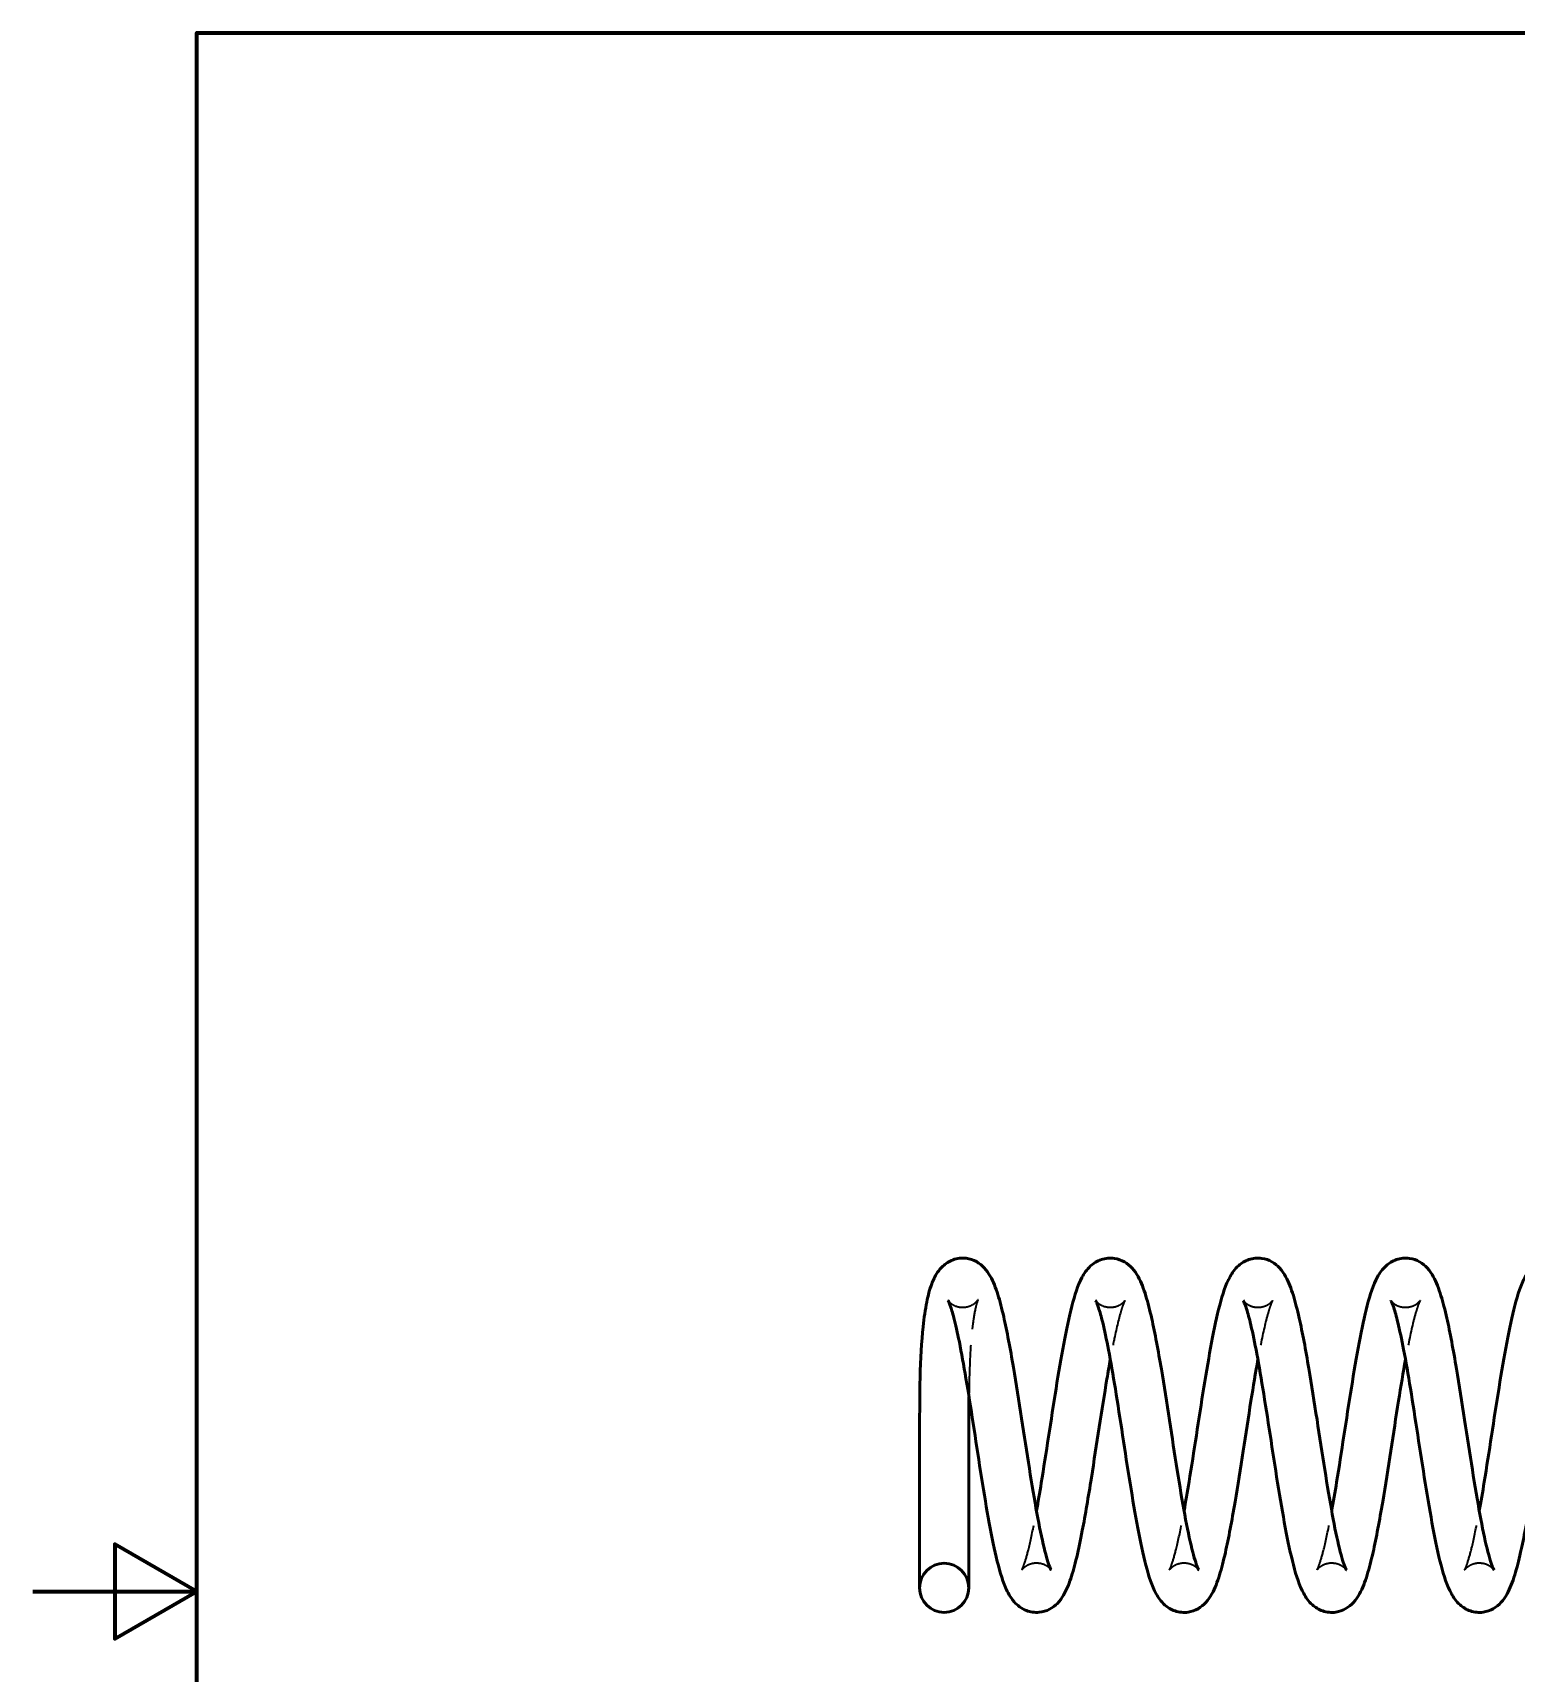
# Model space of a CAD drawing. Header units: millimetres. Extents: x 0 to 99, y 0 to 70.
# Drawn here: x 0 to 30.15, y 33.34 to 66.67 of the extents above; entities that cross this region are included whole.
import ezdxf

# ---------------------------------------------------------------- set-up
doc = ezdxf.new("R2010")
doc.units = ezdxf.units.MM
doc.header["$LTSCALE"] = 0.333333
doc.linetypes.add('DASHED', pattern=[0.2067, 0.1654, -0.0413])
for name, color, linetype, lineweight in [('Border (ANSI)', 7, 'Continuous', 70), ('Hidden (ANSI)', 7, 'DASHED', 35), ('Visible (ANSI)', 7, 'Continuous', 50)]:
    doc.layers.add(name, color=color, linetype=linetype, lineweight=lineweight)

# ---------------------------------------------------------------- blocks, each defined once
blk = doc.blocks.new('Borders Default Border')
at = {"layer": 'Border (ANSI)', "flags": 128}
for points in [[(10, 10), (10, 200), (287, 200), (287, 10), (10, 10)], [(0, 105), (10, 105), (5, 107.887), (5, 102.113), (10, 105)]]:
    blk.add_lwpolyline(points, dxfattribs=at)

msp = doc.modelspace()

# ---------------------------------------------------------------- linework, layer by layer
at = {"layer": 'Hidden (ANSI)', "ltscale": 23.799412}
msp.add_open_spline([(18.601, 40.91), (18.601, 40.91), (18.602, 40.908), (18.611, 40.896), (18.631, 40.871), (18.703, 40.82), (18.75, 40.796), (18.857, 40.771), (18.917, 40.769), (19.032, 40.789), (19.086, 40.814), (19.161, 40.865), (19.184, 40.89), (19.208, 40.919), (19.211, 40.926), (19.211, 40.926), (19.211, 40.926), (19.21, 40.923), (19.202, 40.907), (19.181, 40.843), (19.165, 40.785), (19.129, 40.614), (19.11, 40.487), (19.074, 40.162), (19.058, 39.952), (19.037, 39.486), (19.03, 39.224), (19.027, 38.954)], degree=3, knots=[27.2822677, 27.2822677, 27.2822677, 27.2822677, 27.2937941, 27.2937941, 27.3260704, 27.3260704, 27.3525074, 27.3525074, 27.3785703, 27.3785703, 27.4070265, 27.4070265, 27.4341636, 27.4341636, 27.4577872, 27.4577872, 27.461016, 27.461016, 27.4948387, 27.4948387, 27.5429238, 27.5429238, 27.6087369, 27.6087369, 27.6887862, 27.6887862, 27.7725666, 27.7725666, 27.7725666, 27.7725666], dxfattribs=at)
at = {"layer": 'Hidden (ANSI)', "ltscale": 29.377211}
msp.add_open_spline([(21.601, 40.91), (21.601, 40.91), (21.601, 40.91), (21.602, 40.908), (21.609, 40.897), (21.644, 40.862), (21.676, 40.835), (21.767, 40.791), (21.828, 40.774), (21.943, 40.771), (21.999, 40.781), (22.096, 40.819), (22.136, 40.846), (22.174, 40.881), (22.184, 40.892), (22.196, 40.906), (22.198, 40.91), (22.198, 40.91), (22.197, 40.909), (22.193, 40.901), (22.183, 40.882), (22.157, 40.817), (22.139, 40.766), (22.077, 40.565), (22.029, 40.367), (21.954, 40.006), (21.927, 39.863), (21.899, 39.711)], degree=3, knots=[25.2519585, 25.2519585, 25.2519585, 25.2519585, 25.2550222, 25.2550222, 25.2802771, 25.2802771, 25.3074728, 25.3074728, 25.33547, 25.33547, 25.3607307, 25.3607307, 25.3883485, 25.3883485, 25.4055238, 25.4055238, 25.4223648, 25.4223648, 25.4301663, 25.4301663, 25.4638895, 25.4638895, 25.5058939, 25.5058939, 25.6011946, 25.6011946, 25.6553215, 25.6553215, 25.6553215, 25.6553215], dxfattribs=at)
at = {"layer": 'Hidden (ANSI)', "ltscale": 29.377522}
msp.add_open_spline([(24.601, 40.91), (24.601, 40.91), (24.601, 40.91), (24.603, 40.907), (24.61, 40.897), (24.646, 40.861), (24.678, 40.834), (24.77, 40.79), (24.83, 40.774), (24.946, 40.771), (25.002, 40.782), (25.098, 40.82), (25.137, 40.847), (25.176, 40.882), (25.185, 40.893), (25.196, 40.906), (25.198, 40.91), (25.198, 40.91), (25.197, 40.909), (25.192, 40.9), (25.182, 40.88), (25.156, 40.815), (25.139, 40.766), (25.1, 40.641), (25.079, 40.563), (25.01, 40.283), (24.96, 40.042), (24.907, 39.754), (24.903, 39.732), (24.899, 39.711)], degree=3, knots=[23.2210817, 23.2210817, 23.2210817, 23.2210817, 23.2244921, 23.2244921, 23.2497422, 23.2497422, 23.2769749, 23.2769749, 23.3049497, 23.3049497, 23.3301853, 23.3301853, 23.3579183, 23.3579183, 23.3752579, 23.3752579, 23.3914871, 23.3914871, 23.4001453, 23.4001453, 23.4339431, 23.4339431, 23.4744344, 23.4744344, 23.5195393, 23.5195393, 23.617011, 23.617011, 23.6246778, 23.6246778, 23.6246778, 23.6246778], dxfattribs=at)
at = {"layer": 'Hidden (ANSI)', "ltscale": 29.377516}
msp.add_open_spline([(27.601, 40.91), (27.601, 40.91), (27.601, 40.91), (27.603, 40.907), (27.609, 40.897), (27.645, 40.861), (27.677, 40.834), (27.769, 40.79), (27.829, 40.774), (27.945, 40.771), (28.001, 40.782), (28.098, 40.819), (28.137, 40.847), (28.175, 40.882), (28.185, 40.893), (28.196, 40.906), (28.198, 40.91), (28.198, 40.91), (28.197, 40.909), (28.193, 40.901), (28.183, 40.881), (28.156, 40.816), (28.139, 40.768), (28.101, 40.643), (28.079, 40.565), (28.01, 40.286), (27.961, 40.045), (27.908, 39.756), (27.904, 39.734), (27.899, 39.711)], degree=3, knots=[21.190211, 21.190211, 21.190211, 21.190211, 21.1935177, 21.1935177, 21.2187691, 21.2187691, 21.2459908, 21.2459908, 21.2739724, 21.2739724, 21.2992154, 21.2992154, 21.3269132, 21.3269132, 21.3442022, 21.3442022, 21.3606166, 21.3606166, 21.3690082, 21.3690082, 21.4027324, 21.4027324, 21.4431769, 21.4431769, 21.4882607, 21.4882607, 21.5857161, 21.5857161, 21.5938069, 21.5938069, 21.5938069, 21.5938069], dxfattribs=at)
at = {"layer": 'Hidden (ANSI)', "ltscale": 29.37723}
msp.add_open_spline([(20.698, 35.435), (20.698, 35.435), (20.696, 35.438), (20.686, 35.45), (20.677, 35.461), (20.639, 35.495), (20.601, 35.523), (20.505, 35.562), (20.449, 35.573), (20.333, 35.571), (20.273, 35.556), (20.18, 35.512), (20.147, 35.485), (20.11, 35.449), (20.103, 35.438), (20.101, 35.435), (20.101, 35.435), (20.101, 35.435), (20.106, 35.443), (20.124, 35.481), (20.14, 35.522), (20.184, 35.65), (20.212, 35.751), (20.28, 36.024), (20.319, 36.21), (20.372, 36.486), (20.386, 36.559), (20.399, 36.634)], degree=3, knots=[1.9421835, 1.9421835, 1.9421835, 1.9421835, 1.9574827, 1.9574827, 1.9750792, 1.9750792, 2.0029943, 2.0029943, 2.0281945, 2.0281945, 2.0561348, 2.0561348, 2.0834214, 2.0834214, 2.1086667, 2.1086667, 2.1125874, 2.1125874, 2.1381972, 2.1381972, 2.1801033, 2.1801033, 2.2404303, 2.2404303, 2.3191562, 2.3191562, 2.3458399, 2.3458399, 2.3458399, 2.3458399], dxfattribs=at)
at = {"layer": 'Hidden (ANSI)', "ltscale": 29.377314}
msp.add_open_spline([(23.698, 35.435), (23.698, 35.435), (23.696, 35.438), (23.684, 35.452), (23.675, 35.463), (23.636, 35.498), (23.597, 35.526), (23.5, 35.563), (23.444, 35.574), (23.328, 35.571), (23.268, 35.554), (23.177, 35.51), (23.145, 35.483), (23.109, 35.447), (23.102, 35.437), (23.101, 35.435), (23.101, 35.435), (23.101, 35.435), (23.106, 35.444), (23.125, 35.484), (23.142, 35.526), (23.186, 35.658), (23.215, 35.761), (23.283, 36.039), (23.323, 36.228), (23.375, 36.501), (23.387, 36.566), (23.399, 36.634)], degree=3, knots=[3.9730426, 3.9730426, 3.9730426, 3.9730426, 3.9897695, 3.9897695, 4.0069734, 4.0069734, 4.0346127, 4.0346127, 4.0598685, 4.0598685, 4.0878615, 4.0878615, 4.1150644, 4.1150644, 4.1403182, 4.1403182, 4.1434487, 4.1434487, 4.1701124, 4.1701124, 4.2125044, 4.2125044, 4.2734341, 4.2734341, 4.3526317, 4.3526317, 4.3767054, 4.3767054, 4.3767054, 4.3767054], dxfattribs=at)
at = {"layer": 'Hidden (ANSI)', "ltscale": 29.377285}
msp.add_open_spline([(26.698, 35.435), (26.698, 35.435), (26.696, 35.438), (26.685, 35.452), (26.675, 35.463), (26.637, 35.497), (26.598, 35.525), (26.501, 35.563), (26.446, 35.573), (26.33, 35.571), (26.269, 35.555), (26.178, 35.51), (26.145, 35.484), (26.109, 35.448), (26.103, 35.437), (26.101, 35.435), (26.101, 35.435), (26.101, 35.435), (26.106, 35.443), (26.125, 35.483), (26.141, 35.525), (26.185, 35.655), (26.214, 35.758), (26.282, 36.034), (26.322, 36.222), (26.374, 36.496), (26.387, 36.564), (26.399, 36.634)], degree=3, knots=[6.0039189, 6.0039189, 6.0039189, 6.0039189, 6.0201819, 6.0201819, 6.0375122, 6.0375122, 6.0652389, 6.0652389, 6.0904758, 6.0904758, 6.1184518, 6.1184518, 6.1456825, 6.1456825, 6.1709329, 6.1709329, 6.1743243, 6.1743243, 6.2006392, 6.2006392, 6.2428704, 6.2428704, 6.3036014, 6.3036014, 6.3826442, 6.3826442, 6.4075797, 6.4075797, 6.4075797, 6.4075797], dxfattribs=at)
at = {"layer": 'Hidden (ANSI)', "ltscale": 29.377293}
msp.add_open_spline([(29.698, 35.435), (29.698, 35.435), (29.696, 35.438), (29.685, 35.452), (29.675, 35.463), (29.637, 35.497), (29.598, 35.525), (29.501, 35.563), (29.445, 35.573), (29.329, 35.571), (29.269, 35.554), (29.177, 35.51), (29.145, 35.484), (29.109, 35.448), (29.103, 35.437), (29.101, 35.435), (29.101, 35.435), (29.101, 35.435), (29.106, 35.443), (29.125, 35.483), (29.142, 35.525), (29.185, 35.656), (29.215, 35.759), (29.282, 36.035), (29.322, 36.224), (29.374, 36.497), (29.387, 36.564), (29.399, 36.634)], degree=3, knots=[8.0347898, 8.0347898, 8.0347898, 8.0347898, 8.0511935, 8.0511935, 8.0684854, 8.0684854, 8.0961853, 8.0961853, 8.1214278, 8.1214278, 8.1494091, 8.1494091, 8.1766314, 8.1766314, 8.2018827, 8.2018827, 8.2051954, 8.2051954, 8.2316155, 8.2316155, 8.2738952, 8.2738952, 8.3346862, 8.3346862, 8.4137758, 8.4137758, 8.4384512, 8.4384512, 8.4384512, 8.4384512], dxfattribs=at)
at = {"layer": 'Visible (ANSI)'}
msp.add_circle((18.524, 35.072), 0.5, dxfattribs=at)
for points, knots in [([(18.024, 35.072), (18.024, 35.076), (18.024, 35.076), (18.024, 35.089), (18.024, 35.099), (18.024, 35.139), (18.024, 35.178), (18.024, 35.333), (18.024, 35.489), (18.024, 35.882), (18.024, 36.124), (18.024, 36.664), (18.024, 36.967), (18.024, 37.607), (18.024, 37.953), (18.025, 38.649), (18.026, 39.009), (18.044, 39.721), (18.063, 40.077), (18.114, 40.562), (18.139, 40.729), (18.196, 41.015), (18.229, 41.136), (18.285, 41.285), (18.3, 41.321), (18.358, 41.441), (18.41, 41.526), (18.548, 41.657), (18.62, 41.707), (18.787, 41.768), (18.882, 41.779), (19.047, 41.758), (19.118, 41.733), (19.242, 41.664), (19.294, 41.62), (19.389, 41.519), (19.427, 41.462), (19.524, 41.29), (19.57, 41.17), (19.655, 40.898), (19.695, 40.748), (19.8, 40.288), (19.866, 39.934), (19.986, 39.224), (20.042, 38.869), (20.149, 38.174), (20.202, 37.826), (20.306, 37.176), (20.357, 36.864), (20.457, 36.319), (20.507, 36.075), (20.576, 35.793), (20.598, 35.713), (20.636, 35.585), (20.654, 35.535), (20.681, 35.468), (20.691, 35.446), (20.697, 35.436), (20.698, 35.435), (20.698, 35.435)], [0, 0, 0, 0, 0.025186, 0.025186, 0.050206, 0.050206, 0.099099, 0.099099, 0.197876, 0.197876, 0.296656, 0.296656, 0.39537, 0.39537, 0.497073, 0.497073, 0.604502, 0.604502, 0.726711, 0.726711, 0.801313, 0.801313, 0.870552, 0.870552, 0.893585, 0.893585, 0.948869, 0.948869, 0.98574, 0.98574, 1.021617, 1.021617, 1.051339, 1.051339, 1.082643, 1.082643, 1.122573, 1.122573, 1.200865, 1.200865, 1.274535, 1.274535, 1.402488, 1.402488, 1.510943, 1.510943, 1.614048, 1.614048, 1.714547, 1.714547, 1.8121, 1.8121, 1.857308, 1.857308, 1.898029, 1.898029, 1.932189, 1.932189, 1.942183, 1.942183, 1.942183, 1.942183]), ([(20.399, 36.634), (20.432, 36.813), (20.464, 37.005), (20.546, 37.501), (20.595, 37.821), (20.695, 38.467), (20.746, 38.801), (20.848, 39.44), (20.901, 39.752), (21.007, 40.317), (21.061, 40.576), (21.178, 41.026), (21.236, 41.212), (21.367, 41.457), (21.418, 41.537), (21.557, 41.664), (21.631, 41.713), (21.801, 41.77), (21.895, 41.779), (22.056, 41.755), (22.127, 41.729), (22.249, 41.659), (22.3, 41.614), (22.394, 41.512), (22.433, 41.454), (22.531, 41.276), (22.577, 41.15), (22.664, 40.866), (22.703, 40.712), (22.808, 40.248), (22.873, 39.895), (22.992, 39.189), (23.047, 38.834), (23.154, 38.14), (23.207, 37.793), (23.311, 37.145), (23.362, 36.835), (23.462, 36.294), (23.512, 36.054), (23.58, 35.776), (23.602, 35.698), (23.64, 35.574), (23.657, 35.526), (23.683, 35.463), (23.693, 35.443), (23.697, 35.435), (23.698, 35.435), (23.698, 35.435)], [2.34584, 2.34584, 2.34584, 2.34584, 2.409776, 2.409776, 2.506327, 2.506327, 2.606019, 2.606019, 2.7081, 2.7081, 2.813351, 2.813351, 2.926527, 2.926527, 2.98103, 2.98103, 3.018665, 3.018665, 3.053789, 3.053789, 3.083411, 3.083411, 3.114887, 3.114887, 3.155516, 3.155516, 3.237005, 3.237005, 3.311137, 3.311137, 3.437128, 3.437128, 3.545237, 3.545237, 3.648244, 3.648244, 3.748662, 3.748662, 3.84609, 3.84609, 3.891137, 3.891137, 3.931502, 3.931502, 3.965101, 3.965101, 3.973043, 3.973043, 3.973043, 3.973043]), ([(23.399, 36.634), (23.433, 36.821), (23.467, 37.022), (23.55, 37.529), (23.6, 37.85), (23.699, 38.497), (23.751, 38.831), (23.853, 39.469), (23.906, 39.779), (24.012, 40.342), (24.066, 40.598), (24.184, 41.044), (24.242, 41.228), (24.376, 41.471), (24.427, 41.548), (24.564, 41.669), (24.635, 41.714), (24.798, 41.77), (24.892, 41.779), (25.053, 41.756), (25.124, 41.73), (25.247, 41.66), (25.298, 41.616), (25.392, 41.515), (25.431, 41.456), (25.529, 41.28), (25.575, 41.156), (25.661, 40.876), (25.701, 40.723), (25.805, 40.261), (25.871, 39.908), (25.99, 39.201), (26.046, 38.845), (26.153, 38.151), (26.206, 37.804), (26.309, 37.155), (26.361, 36.845), (26.46, 36.302), (26.51, 36.061), (26.579, 35.781), (26.6, 35.703), (26.639, 35.578), (26.656, 35.529), (26.682, 35.464), (26.692, 35.444), (26.697, 35.436), (26.698, 35.435), (26.698, 35.435)], [4.376705, 4.376705, 4.376705, 4.376705, 4.443503, 4.443503, 4.540177, 4.540177, 4.639945, 4.639945, 4.742101, 4.742101, 4.847485, 4.847485, 4.961114, 4.961114, 5.013897, 5.013897, 5.04929, 5.04929, 5.08425, 5.08425, 5.113898, 5.113898, 5.145318, 5.145318, 5.185718, 5.185718, 5.266165, 5.266165, 5.340167, 5.340167, 5.46677, 5.46677, 5.574989, 5.574989, 5.678028, 5.678028, 5.778472, 5.778472, 5.875941, 5.875941, 5.921042, 5.921042, 5.961525, 5.961525, 5.995309, 5.995309, 6.003919, 6.003919, 6.003919, 6.003919]), ([(26.399, 36.634), (26.433, 36.818), (26.466, 37.016), (26.549, 37.52), (26.598, 37.841), (26.698, 38.487), (26.749, 38.821), (26.852, 39.459), (26.904, 39.77), (27.01, 40.334), (27.065, 40.591), (27.182, 41.038), (27.24, 41.223), (27.373, 41.466), (27.424, 41.545), (27.562, 41.667), (27.634, 41.714), (27.799, 41.77), (27.893, 41.779), (28.054, 41.756), (28.125, 41.73), (28.247, 41.66), (28.299, 41.616), (28.393, 41.514), (28.431, 41.455), (28.53, 41.279), (28.576, 41.154), (28.662, 40.873), (28.701, 40.72), (28.806, 40.257), (28.871, 39.904), (28.99, 39.197), (29.046, 38.842), (29.153, 38.148), (29.206, 37.801), (29.309, 37.152), (29.361, 36.842), (29.461, 36.3), (29.51, 36.059), (29.579, 35.78), (29.601, 35.701), (29.639, 35.577), (29.656, 35.528), (29.683, 35.464), (29.693, 35.444), (29.697, 35.436), (29.698, 35.435), (29.698, 35.435)], [6.40758, 6.40758, 6.40758, 6.40758, 6.473433, 6.473433, 6.570067, 6.570067, 6.66981, 6.66981, 6.771941, 6.771941, 6.877281, 6.877281, 6.990758, 6.990758, 7.044109, 7.044109, 7.080232, 7.080232, 7.115247, 7.115247, 7.144888, 7.144888, 7.176325, 7.176325, 7.216794, 7.216794, 7.297556, 7.297556, 7.3716, 7.3716, 7.498015, 7.498015, 7.6062, 7.6062, 7.70923, 7.70923, 7.809666, 7.809666, 7.907122, 7.907122, 7.952207, 7.952207, 7.992654, 7.992654, 8.026383, 8.026383, 8.03479, 8.03479, 8.03479, 8.03479]), ([(29.399, 36.634), (29.433, 36.819), (29.467, 37.018), (29.549, 37.523), (29.599, 37.844), (29.698, 38.49), (29.75, 38.824), (29.852, 39.462), (29.905, 39.773), (30.011, 40.336), (30.065, 40.593), (30.182, 41.04), (30.24, 41.224), (30.374, 41.468), (30.425, 41.546), (30.562, 41.668), (30.634, 41.714), (30.799, 41.77), (30.892, 41.779), (31.054, 41.756), (31.125, 41.73), (31.247, 41.66), (31.299, 41.616), (31.393, 41.514), (31.431, 41.456), (31.529, 41.279), (31.575, 41.155), (31.662, 40.874), (31.701, 40.721), (31.806, 40.258), (31.871, 39.905), (31.99, 39.198), (32.046, 38.843), (32.153, 38.149), (32.206, 37.802), (32.309, 37.153), (32.361, 36.843), (32.461, 36.3), (32.51, 36.059), (32.579, 35.78), (32.601, 35.702), (32.639, 35.577), (32.656, 35.528), (32.682, 35.464), (32.693, 35.444), (32.697, 35.436), (32.698, 35.435), (32.698, 35.435)], [8.438451, 8.438451, 8.438451, 8.438451, 8.50459, 8.50459, 8.601236, 8.601236, 8.700986, 8.700986, 8.803125, 8.803125, 8.908478, 8.908478, 9.022001, 9.022001, 9.07518, 9.07518, 9.111082, 9.111082, 9.146081, 9.146081, 9.175723, 9.175723, 9.207155, 9.207155, 9.247603, 9.247603, 9.328266, 9.328266, 9.402297, 9.402297, 9.528771, 9.528771, 9.636966, 9.636966, 9.739999, 9.739999, 9.840438, 9.840438, 9.937898, 9.937898, 9.982988, 9.982988, 10.023446, 10.023446, 10.057192, 10.057192, 10.065662, 10.065662, 10.065662, 10.065662]), ([(21.899, 39.711), (21.877, 39.584), (21.854, 39.452), (21.779, 39.009), (21.727, 38.674), (21.622, 37.995), (21.568, 37.642), (21.454, 36.924), (21.392, 36.555), (21.256, 35.843), (21.18, 35.512), (21.054, 35.135), (21.011, 35.026), (20.916, 34.866), (20.877, 34.81), (20.781, 34.713), (20.727, 34.67), (20.6, 34.605), (20.527, 34.582), (20.364, 34.566), (20.272, 34.581), (20.142, 34.631), (20.096, 34.657), (20.012, 34.719), (19.975, 34.754), (19.862, 34.884), (19.813, 34.979), (19.697, 35.252), (19.639, 35.454), (19.526, 35.93), (19.472, 36.202), (19.367, 36.788), (19.315, 37.108), (19.213, 37.754), (19.163, 38.088), (19.064, 38.726), (19.015, 39.038), (18.921, 39.594), (18.876, 39.847), (18.794, 40.254), (18.756, 40.422), (18.694, 40.659), (18.668, 40.745), (18.63, 40.849), (18.616, 40.881), (18.604, 40.905), (18.601, 40.91), (18.601, 40.91)], [25.655321, 25.655321, 25.655321, 25.655321, 25.700394, 25.700394, 25.802149, 25.802149, 25.907089, 25.907089, 26.02711, 26.02711, 26.173515, 26.173515, 26.245604, 26.245604, 26.284178, 26.284178, 26.315169, 26.315169, 26.344987, 26.344987, 26.379753, 26.379753, 26.402374, 26.402374, 26.427393, 26.427393, 26.493877, 26.493877, 26.604413, 26.604413, 26.708811, 26.708811, 26.810373, 26.810373, 26.909508, 26.909508, 27.005121, 27.005121, 27.093809, 27.093809, 27.168998, 27.168998, 27.225245, 27.225245, 27.263275, 27.263275, 27.282268, 27.282268, 27.282268, 27.282268]), ([(24.899, 39.711), (24.853, 39.452), (24.805, 39.164), (24.706, 38.54), (24.653, 38.192), (24.545, 37.498), (24.49, 37.143), (24.37, 36.436), (24.305, 36.083), (24.2, 35.62), (24.161, 35.468), (24.075, 35.188), (24.029, 35.064), (23.931, 34.888), (23.892, 34.83), (23.798, 34.728), (23.746, 34.684), (23.624, 34.614), (23.553, 34.588), (23.392, 34.565), (23.298, 34.575), (23.135, 34.63), (23.065, 34.675), (22.928, 34.795), (22.876, 34.873), (22.742, 35.115), (22.684, 35.298), (22.567, 35.745), (22.512, 36.001), (22.406, 36.563), (22.354, 36.874), (22.251, 37.511), (22.2, 37.845), (22.1, 38.492), (22.051, 38.813), (21.956, 39.395), (21.909, 39.666), (21.823, 40.115), (21.783, 40.304), (21.715, 40.582), (21.686, 40.686), (21.642, 40.818), (21.625, 40.86), (21.606, 40.901), (21.601, 40.91), (21.601, 40.91)], [23.624678, 23.624678, 23.624678, 23.624678, 23.717457, 23.717457, 23.820499, 23.820499, 23.928726, 23.928726, 24.055375, 24.055375, 24.129366, 24.129366, 24.209737, 24.209737, 24.25012, 24.25012, 24.281537, 24.281537, 24.311187, 24.311187, 24.346133, 24.346133, 24.38134, 24.38134, 24.433978, 24.433978, 24.547646, 24.547646, 24.653041, 24.653041, 24.755204, 24.755204, 24.854978, 24.854978, 24.951662, 24.951662, 25.042555, 25.042555, 25.121792, 25.121792, 25.182772, 25.182772, 25.225205, 25.225205, 25.251958, 25.251958, 25.251958, 25.251958]), ([(27.899, 39.711), (27.853, 39.453), (27.805, 39.167), (27.706, 38.544), (27.653, 38.197), (27.546, 37.503), (27.491, 37.148), (27.371, 36.441), (27.306, 36.088), (27.202, 35.625), (27.162, 35.472), (27.076, 35.19), (27.03, 35.066), (26.931, 34.889), (26.893, 34.831), (26.799, 34.729), (26.747, 34.685), (26.625, 34.615), (26.554, 34.589), (26.393, 34.565), (26.299, 34.575), (26.134, 34.631), (26.062, 34.677), (25.924, 34.8), (25.873, 34.879), (25.74, 35.122), (25.682, 35.307), (25.565, 35.754), (25.51, 36.011), (25.404, 36.575), (25.352, 36.886), (25.249, 37.524), (25.198, 37.858), (25.098, 38.504), (25.049, 38.825), (24.954, 39.406), (24.907, 39.676), (24.822, 40.122), (24.782, 40.311), (24.714, 40.587), (24.685, 40.689), (24.641, 40.82), (24.625, 40.862), (24.606, 40.901), (24.601, 40.91), (24.601, 40.91)], [21.593807, 21.593807, 21.593807, 21.593807, 21.686152, 21.686152, 21.789181, 21.789181, 21.897363, 21.897363, 22.023764, 22.023764, 22.097811, 22.097811, 22.178597, 22.178597, 22.219071, 22.219071, 22.25051, 22.25051, 22.280149, 22.280149, 22.315169, 22.315169, 22.351345, 22.351345, 22.404737, 22.404737, 22.518203, 22.518203, 22.62354, 22.62354, 22.725669, 22.725669, 22.82541, 22.82541, 22.922041, 22.922041, 23.012824, 23.012824, 23.091856, 23.091856, 23.152572, 23.152572, 23.194792, 23.194792, 23.221082, 23.221082, 23.221082, 23.221082]), ([(30.899, 39.711), (30.853, 39.453), (30.805, 39.166), (30.706, 38.543), (30.653, 38.195), (30.546, 37.501), (30.49, 37.146), (30.371, 36.439), (30.306, 36.086), (30.201, 35.624), (30.162, 35.471), (30.075, 35.19), (30.029, 35.065), (29.931, 34.889), (29.893, 34.83), (29.798, 34.729), (29.747, 34.684), (29.625, 34.615), (29.554, 34.589), (29.392, 34.565), (29.299, 34.575), (29.134, 34.63), (29.063, 34.677), (28.925, 34.799), (28.874, 34.877), (28.74, 35.12), (28.682, 35.304), (28.565, 35.751), (28.511, 36.008), (28.405, 36.572), (28.352, 36.882), (28.25, 37.52), (28.198, 37.854), (28.099, 38.501), (28.049, 38.821), (27.954, 39.403), (27.908, 39.673), (27.822, 40.12), (27.782, 40.309), (27.715, 40.585), (27.685, 40.688), (27.642, 40.819), (27.625, 40.861), (27.606, 40.901), (27.601, 40.91), (27.601, 40.91)], [19.562934, 19.562934, 19.562934, 19.562934, 19.655415, 19.655415, 19.758448, 19.758448, 19.866644, 19.866644, 19.993122, 19.993122, 20.067152, 20.067152, 20.147808, 20.147808, 20.188254, 20.188254, 20.219686, 20.219686, 20.249329, 20.249329, 20.284326, 20.284326, 20.320211, 20.320211, 20.373378, 20.373378, 20.486903, 20.486903, 20.592258, 20.592258, 20.694397, 20.694397, 20.794148, 20.794148, 20.890795, 20.890795, 20.981611, 20.981611, 21.060704, 21.060704, 21.1215, 21.1215, 21.163783, 21.163783, 21.190211, 21.190211, 21.190211, 21.190211]), ([(19.027, 38.954), (19.027, 38.94), (19.027, 38.926), (19.024, 38.612), (19.024, 38.296), (19.024, 37.664), (19.024, 37.339), (19.024, 36.731), (19.024, 36.441), (19.024, 35.935), (19.024, 35.713), (19.024, 35.365), (19.024, 35.235), (19.024, 35.13), (19.024, 35.108), (19.024, 35.08), (19.024, 35.08), (19.024, 35.072)], [27.7725666, 27.7725666, 27.7725666, 27.7725666, 27.7768802, 27.7768802, 27.8697319, 27.8697319, 27.9669371, 27.9669371, 28.0657699, 28.0657699, 28.1645452, 28.1645452, 28.2633226, 28.2633226, 28.2996265, 28.2996265, 28.3364407, 28.3364407, 28.3364407, 28.3364407])]:
    msp.add_open_spline(points, degree=3, knots=knots, dxfattribs=at)

# ---------------------------------------------------------------- block references
at = {"xscale": 0.3333333333333333, "yscale": 0.3333333333333333, "zscale": 0.3333333333333333}
msp.add_blockref('Borders Default Border', (0, 0), dxfattribs=at)

doc.saveas('drawing.dxf')
